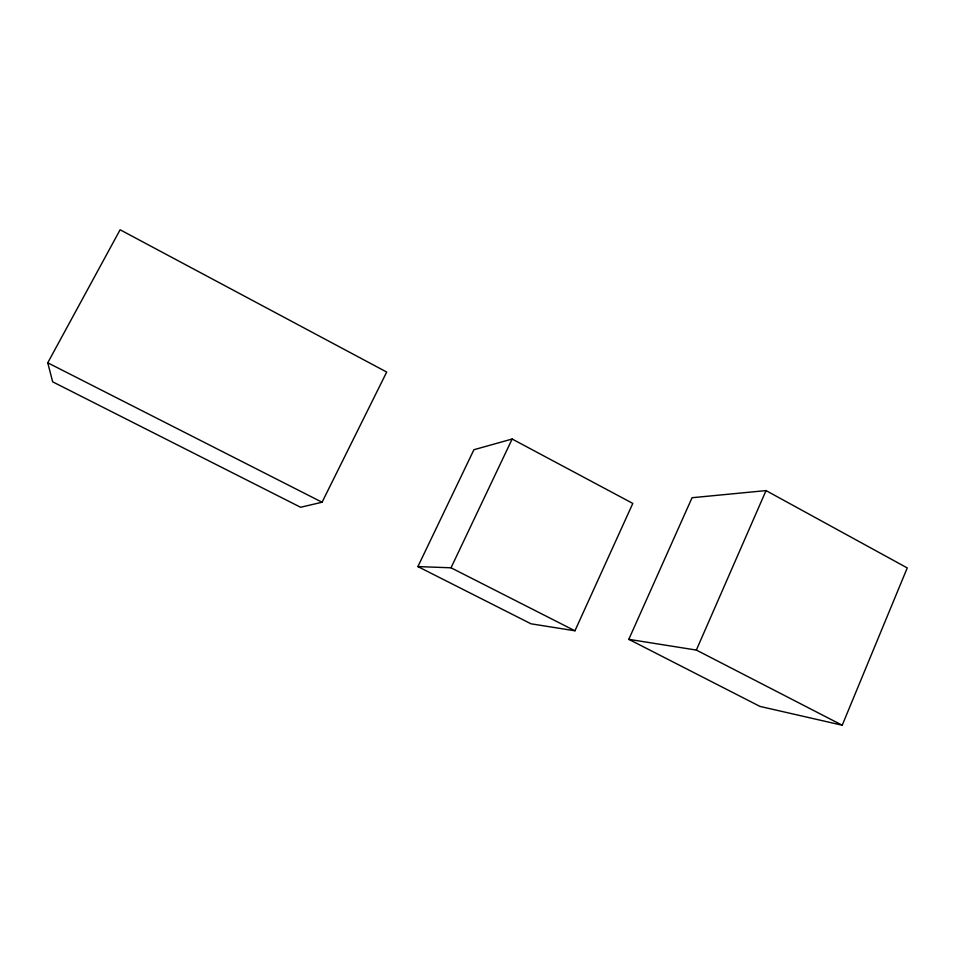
<?xml version="1.0" encoding="UTF-8"?>
<svg xmlns="http://www.w3.org/2000/svg" width="955" height="955" viewBox="0 0 955 955"><rect width="100%" height="100%" fill="white"/><g stroke="black" fill="none" stroke-linecap="round" stroke-linejoin="round"><path stroke-width="1.43" d="M842.215 725.227L907.25 567.927L766.041 490.595L692.053 497.722L628.808 639.337L760.001 706.425L842.215 725.227L696.35 650.068L628.808 639.337M696.35 650.068L766.041 490.595M574.946 630.789L632.807 503.416L512.155 439.025L473.919 449.721L417.896 566.59L531.004 623.806L574.946 630.789L451.023 567.795L417.896 566.59M451.023 567.795L512.155 439.025M322.062 502.235L386.691 372.056L120.115 229.773L47.75 362.805L52.668 381.833L300.622 507.272L322.062 502.235L47.75 362.805"/></g></svg>
